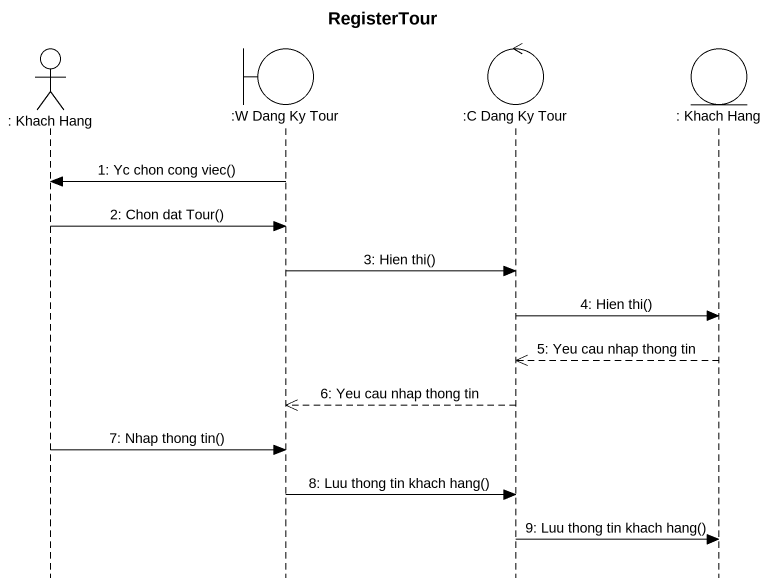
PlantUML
@startuml
title RegisterTour
hide footbox
actor ": Khach Hang" as Khach_Hang
boundary ":W Dang Ky Tour" as W_Dang_Ky_Tour
control ":C Dang Ky Tour" as C_Dang_Ky_Tour
entity ": Khach Hang" as Khach_Hang_2

W_Dang_Ky_Tour -> Khach_Hang : 1: Yc chon cong viec()
Khach_Hang -> W_Dang_Ky_Tour : 2: Chon dat Tour()
W_Dang_Ky_Tour -> C_Dang_Ky_Tour : 3: Hien thi()
C_Dang_Ky_Tour -> Khach_Hang_2 : 4: Hien thi()
Khach_Hang_2 -->> C_Dang_Ky_Tour : 5: Yeu cau nhap thong tin
C_Dang_Ky_Tour -->> W_Dang_Ky_Tour : 6: Yeu cau nhap thong tin
Khach_Hang -> W_Dang_Ky_Tour : 7: Nhap thong tin()
W_Dang_Ky_Tour -> C_Dang_Ky_Tour : 8: Luu thong tin khach hang()
C_Dang_Ky_Tour -> Khach_Hang_2 : 9: Luu thong tin khach hang()
@enduml
